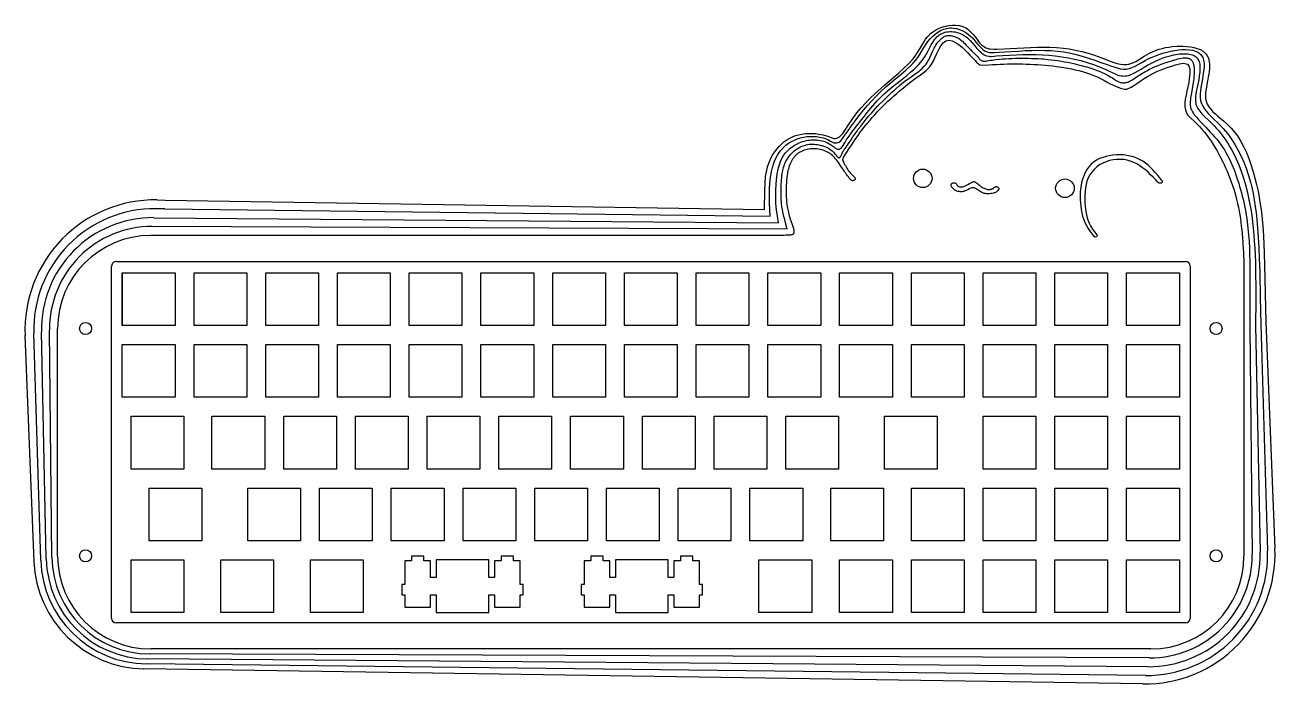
# Model space of a CAD drawing. Header units: millimetres. Extents: x -176 to 1438, y -1872 to -19.
# Drawn here: x -175.9 to 156, y -1057.8 to -882.9 of the extents above; entities that cross this region are included whole.
import ezdxf

# ---------------------------------------------------------------- set-up
doc = ezdxf.new("R2010")
doc.units = ezdxf.units.MM
doc.header["$LTSCALE"] = 50
doc.header["$MEASUREMENT"] = 0

# ---------------------------------------------------------------- blocks, each defined once
blk = doc.blocks.new('BLOCK_2')
at = {"color": 7}
blk.add_lwpolyline([(-27.9, 122.47), (-27.9, 136.47), (-13.9, 136.47), (-13.9, 122.47), (-27.9, 122.47)], dxfattribs=at)
blk = doc.blocks.new('BLOCK_3')
at = {"color": 7}
blk.add_lwpolyline([(155.45, 117.42), (169.46, 117.42), (169.46, 103.42), (155.45, 103.42), (155.45, 117.42)], dxfattribs=at)
blk = doc.blocks.new('BLOCK_4')
at = {"color": 7}
blk.add_lwpolyline([(193.56, 117.42), (207.56, 117.42), (207.56, 103.42), (193.56, 103.42), (193.56, 117.42)], dxfattribs=at)
blk = doc.blocks.new('BLOCK_5')
at = {"color": 7}
blk.add_lwpolyline([(134.02, 103.42), (134.02, 117.42), (148.03, 117.42), (148.03, 103.42), (134.02, 103.42)], dxfattribs=at)
blk = doc.blocks.new('BLOCK_6')
at = {"color": 7}
blk.add_lwpolyline([(212.6, 103.42), (212.6, 117.42), (226.61, 117.42), (226.61, 103.42), (212.6, 103.42)], dxfattribs=at)
blk = doc.blocks.new('BLOCK_7')
at = {"color": 7}
blk.add_lwpolyline([(188.51, 117.42), (188.51, 103.42), (174.51, 103.42), (174.51, 117.42), (188.51, 117.42)], dxfattribs=at)
blk = doc.blocks.new('BLOCK_8')
at = {"color": 7}
blk.add_lwpolyline([(111.45, 108.12), (111.45, 104.89), (118.2, 104.89), (118.2, 108.12), (119.02, 108.12), (119.02, 110.92), (118.2, 110.92), (118.2, 117.19), (116.47, 117.19), (116.47, 118.39), (113.17, 118.39), (113.17, 117.19), (111.45, 117.19), (111.45, 112.72), (109.93, 112.72), (109.93, 117.42), (95.92, 117.42), (95.92, 112.72), (94.4, 112.72), (94.4, 117.19), (92.68, 117.19), (92.68, 118.39), (89.37, 118.39), (89.37, 117.19), (87.65, 117.19), (87.65, 110.92), (86.82, 110.92), (86.82, 108.12), (87.65, 108.12), (87.65, 104.89), (94.4, 104.89), (94.4, 108.12), (95.92, 108.12), (95.92, 103.42), (109.93, 103.42), (109.93, 108.12), (111.45, 108.12)], dxfattribs=at)
blk = doc.blocks.new('BLOCK_9')
at = {"color": 7}
blk.add_lwpolyline([(-1.71, 136.47), (12.29, 136.47), (12.29, 122.47), (-1.71, 122.47), (-1.71, 136.47)], dxfattribs=at)
blk = doc.blocks.new('BLOCK_10')
at = {"color": 7}
blk.add_lwpolyline([(17.34, 136.47), (31.34, 136.47), (31.34, 122.47), (17.34, 122.47), (17.34, 136.47)], dxfattribs=at)
blk = doc.blocks.new('BLOCK_11')
at = {"color": 7}
blk.add_lwpolyline([(245.66, 103.42), (231.65, 103.42), (231.65, 117.42), (245.66, 117.42), (245.66, 103.42)], dxfattribs=at)
blk = doc.blocks.new('BLOCK_12')
at = {"color": 7}
blk.add_lwpolyline([(48.3, 112.72), (46.78, 112.72), (46.78, 117.19), (45.05, 117.19), (45.05, 118.39), (41.75, 118.39), (41.75, 117.19), (40.02, 117.19), (40.02, 110.92), (39.2, 110.92), (39.2, 108.12), (40.02, 108.12), (40.02, 104.89), (46.78, 104.89), (46.78, 108.12), (48.3, 108.12), (48.3, 103.42), (62.3, 103.42), (62.3, 108.12), (63.82, 108.12), (63.82, 104.89), (70.57, 104.89), (70.57, 108.12), (71.4, 108.12), (71.4, 110.92), (70.57, 110.92), (70.57, 117.19), (68.85, 117.19), (68.85, 118.39), (65.55, 118.39), (65.55, 117.19), (63.82, 117.19), (63.82, 112.72), (62.3, 112.72), (62.3, 117.42), (48.3, 117.42), (48.3, 112.72)], dxfattribs=at)
blk = doc.blocks.new('BLOCK_13')
at = {"color": 7}
blk.add_lwpolyline([(88.49, 136.47), (88.49, 122.47), (74.49, 122.47), (74.49, 136.47), (88.49, 136.47)], dxfattribs=at)
blk = doc.blocks.new('BLOCK_14')
at = {"color": 7}
blk.add_lwpolyline([(145.64, 122.47), (131.64, 122.47), (131.64, 136.47), (145.64, 136.47), (145.64, 122.47)], dxfattribs=at)
blk = doc.blocks.new('BLOCK_15')
at = {"color": 7}
blk.add_lwpolyline([(40.87, 141.52), (26.87, 141.52), (26.87, 155.52), (40.87, 155.52), (40.87, 141.52)], dxfattribs=at)
blk = doc.blocks.new('BLOCK_16')
at = {"color": 7}
blk.add_lwpolyline([(-32.66, 141.52), (-32.66, 155.52), (-18.66, 155.52), (-18.66, 141.52), (-32.66, 141.52)], dxfattribs=at)
blk = doc.blocks.new('BLOCK_17')
at = {"color": 7}
blk.add_lwpolyline([(21.82, 141.52), (7.82, 141.52), (7.82, 155.52), (21.82, 155.52), (21.82, 141.52)], dxfattribs=at)
blk = doc.blocks.new('BLOCK_18')
at = {"color": 7}
blk.add_lwpolyline([(245.66, 136.47), (245.66, 122.47), (231.65, 122.47), (231.65, 136.47), (245.66, 136.47)], dxfattribs=at)
blk = doc.blocks.new('BLOCK_19')
at = {"color": 7}
blk.add_lwpolyline([(188.51, 136.47), (188.51, 122.47), (174.51, 122.47), (174.51, 136.47), (188.51, 136.47)], dxfattribs=at)
blk = doc.blocks.new('BLOCK_20')
at = {"color": 7}
blk.add_lwpolyline([(167.07, 122.47), (153.07, 122.47), (153.07, 136.47), (167.07, 136.47), (167.07, 122.47)], dxfattribs=at)
blk = doc.blocks.new('BLOCK_21')
at = {"color": 7}
blk.add_lwpolyline([(126.59, 136.47), (126.59, 122.47), (112.59, 122.47), (112.59, 136.47), (126.59, 136.47)], dxfattribs=at)
blk = doc.blocks.new('BLOCK_22')
at = {"color": 7}
blk.add_lwpolyline([(-11.23, 141.52), (-11.23, 155.52), (2.77, 155.52), (2.77, 141.52), (-11.23, 141.52)], dxfattribs=at)
blk = doc.blocks.new('BLOCK_23')
at = {"color": 7}
blk.add_lwpolyline([(107.54, 136.47), (107.54, 122.47), (93.54, 122.47), (93.54, 136.47), (107.54, 136.47)], dxfattribs=at)
blk = doc.blocks.new('BLOCK_24')
at = {"color": 7}
blk.add_lwpolyline([(36.39, 122.47), (36.39, 136.47), (50.39, 136.47), (50.39, 122.47), (36.39, 122.47)], dxfattribs=at)
blk = doc.blocks.new('BLOCK_25')
at = {"color": 7}
blk.add_lwpolyline([(207.56, 122.47), (193.56, 122.47), (193.56, 136.47), (207.56, 136.47), (207.56, 122.47)], dxfattribs=at)
blk = doc.blocks.new('BLOCK_26')
at = {"color": 7}
blk.add_lwpolyline([(69.44, 122.47), (55.44, 122.47), (55.44, 136.47), (69.44, 136.47), (69.44, 122.47)], dxfattribs=at)
blk = doc.blocks.new('BLOCK_27')
at = {"color": 7}
blk.add_lwpolyline([(226.61, 136.47), (226.61, 122.47), (212.6, 122.47), (212.6, 136.47), (226.61, 136.47)], dxfattribs=at)
blk = doc.blocks.new('BLOCK_28')
at = {"color": 7}
blk.add_lwpolyline([(45.92, 155.52), (59.92, 155.52), (59.92, 141.52), (45.92, 141.52), (45.92, 155.52)], dxfattribs=at)
blk = doc.blocks.new('BLOCK_30')
at = {"color": 7}
blk.add_lwpolyline([(-8.85, 103.42), (-8.85, 117.42), (5.15, 117.42), (5.15, 103.42), (-8.85, 103.42)], dxfattribs=at)
blk = doc.blocks.new('BLOCK_31')
at = {"color": 7}
blk.add_lwpolyline([(-18.66, 103.42), (-32.66, 103.42), (-32.66, 117.42), (-18.66, 117.42), (-18.66, 103.42)], dxfattribs=at)
blk = doc.blocks.new('BLOCK_32')
at = {"color": 7}
blk.add_lwpolyline([(28.96, 117.42), (28.96, 103.42), (14.96, 103.42), (14.96, 117.42), (28.96, 117.42)], dxfattribs=at)
blk = doc.blocks.new('BLOCK_33')
at = {"color": 7}
blk.add_lwpolyline([(207.56, 179.62), (193.56, 179.62), (193.56, 193.62), (207.56, 193.62), (207.56, 179.62)], dxfattribs=at)
blk = doc.blocks.new('BLOCK_34')
at = {"color": 7}
blk.add_lwpolyline([(245.66, 193.62), (245.66, 179.62), (231.65, 179.62), (231.65, 193.62), (245.66, 193.62)], dxfattribs=at)
blk = doc.blocks.new('BLOCK_35')
at = {"color": 7}
blk.add_lwpolyline([(112.31, 193.62), (112.31, 179.62), (98.31, 179.62), (98.31, 193.62), (112.31, 193.62)], dxfattribs=at)
blk = doc.blocks.new('BLOCK_36')
at = {"color": 7}
blk.add_lwpolyline([(131.36, 193.62), (131.36, 179.62), (117.35, 179.62), (117.35, 193.62), (131.36, 193.62)], dxfattribs=at)
blk = doc.blocks.new('BLOCK_37')
at = {"color": 7}
blk.add_lwpolyline([(212.6, 193.62), (226.61, 193.62), (226.61, 179.62), (212.6, 179.62), (212.6, 193.62)], dxfattribs=at)
blk = doc.blocks.new('BLOCK_38')
at = {"color": 7}
blk.add_lwpolyline([(155.45, 193.62), (169.46, 193.62), (169.46, 179.62), (155.45, 179.62), (155.45, 193.62)], dxfattribs=at)
blk = doc.blocks.new('BLOCK_39')
at = {"color": 7}
blk.add_lwpolyline([(150.41, 179.62), (136.41, 179.62), (136.41, 193.62), (150.41, 193.62), (150.41, 179.62)], dxfattribs=at)
blk = doc.blocks.new('BLOCK_40')
at = {"color": 7}
blk.add_lwpolyline([(174.51, 179.62), (174.51, 193.62), (188.51, 193.62), (188.51, 179.62), (174.51, 179.62)], dxfattribs=at)
blk = doc.blocks.new('BLOCK_41')
at = {"color": 7}
blk.add_lwpolyline([(226.61, 160.57), (212.6, 160.57), (212.6, 174.57), (226.61, 174.57), (226.61, 160.57)], dxfattribs=at)
blk = doc.blocks.new('BLOCK_42')
at = {"color": 7}
blk.add_lwpolyline([(3.06, 193.62), (17.06, 193.62), (17.06, 179.62), (3.06, 179.62), (3.06, 193.62)], dxfattribs=at)
blk = doc.blocks.new('BLOCK_43')
at = {"color": 7}
blk.add_lwpolyline([(93.26, 193.62), (93.26, 179.62), (79.26, 179.62), (79.26, 193.62), (93.26, 193.62)], dxfattribs=at)
blk = doc.blocks.new('BLOCK_44')
at = {"color": 7}
blk.add_lwpolyline([(117.35, 174.57), (131.36, 174.57), (131.36, 160.57), (117.35, 160.57), (117.35, 174.57)], dxfattribs=at)
blk = doc.blocks.new('BLOCK_45')
at = {"color": 7}
blk.add_lwpolyline([(41.16, 193.62), (55.16, 193.62), (55.16, 179.62), (41.16, 179.62), (41.16, 193.62)], dxfattribs=at)
blk = doc.blocks.new('BLOCK_46')
at = {"color": 7}
blk.add_lwpolyline([(36.11, 193.62), (36.11, 179.62), (22.1, 179.62), (22.1, 193.62), (36.11, 193.62)], dxfattribs=at)
blk = doc.blocks.new('BLOCK_47')
at = {"color": 7}
blk.add_lwpolyline([(-1.99, 179.62), (-15.99, 179.62), (-15.99, 193.62), (-1.99, 193.62), (-1.99, 179.62)], dxfattribs=at)
blk = doc.blocks.new('BLOCK_48')
at = {"color": 7}
blk.add_lwpolyline([(98.31, 174.57), (112.31, 174.57), (112.31, 160.57), (98.31, 160.57), (98.31, 174.57)], dxfattribs=at)
blk = doc.blocks.new('BLOCK_49')
at = {"color": 7}
blk.add_lwpolyline([(231.65, 160.57), (231.65, 174.57), (245.66, 174.57), (245.66, 160.57), (231.65, 160.57)], dxfattribs=at)
blk = doc.blocks.new('BLOCK_50')
at = {"color": 7}
blk.add_lwpolyline([(174.51, 160.57), (174.51, 174.57), (188.51, 174.57), (188.51, 160.57), (174.51, 160.57)], dxfattribs=at)
blk = doc.blocks.new('BLOCK_51')
at = {"color": 7}
blk.add_lwpolyline([(169.46, 160.57), (155.45, 160.57), (155.45, 174.57), (169.46, 174.57), (169.46, 160.57)], dxfattribs=at)
blk = doc.blocks.new('BLOCK_52')
at = {"color": 7}
blk.add_lwpolyline([(93.26, 174.57), (93.26, 160.57), (79.26, 160.57), (79.26, 174.57), (93.26, 174.57)], dxfattribs=at)
blk = doc.blocks.new('BLOCK_53')
at = {"color": 7}
blk.add_lwpolyline([(-35.04, 179.62), (-35.04, 193.62), (-21.04, 193.62), (-21.04, 179.62), (-35.04, 179.62)], dxfattribs=at)
blk = doc.blocks.new('BLOCK_54')
at = {"color": 7}
blk.add_lwpolyline([(136.41, 174.57), (150.41, 174.57), (150.41, 160.57), (136.41, 160.57), (136.41, 174.57)], dxfattribs=at)
blk = doc.blocks.new('BLOCK_55')
at = {"color": 7}
blk.add_lwpolyline([(207.56, 160.57), (193.56, 160.57), (193.56, 174.57), (207.56, 174.57), (207.56, 160.57)], dxfattribs=at)
blk = doc.blocks.new('BLOCK_56')
at = {"color": 7}
blk.add_lwpolyline([(60.21, 193.62), (74.21, 193.62), (74.21, 179.62), (60.21, 179.62), (60.21, 193.62)], dxfattribs=at)
blk = doc.blocks.new('BLOCK_57')
at = {"color": 7}
blk.add_lwpolyline([(117.07, 141.52), (103.07, 141.52), (103.07, 155.52), (117.07, 155.52), (117.07, 141.52)], dxfattribs=at)
blk = doc.blocks.new('BLOCK_58')
at = {"color": 7}
blk.add_lwpolyline([(193.56, 155.52), (207.56, 155.52), (207.56, 141.52), (193.56, 141.52), (193.56, 155.52)], dxfattribs=at)
blk = doc.blocks.new('BLOCK_59')
at = {"color": 7}
blk.add_lwpolyline([(141.17, 141.52), (141.17, 155.52), (155.17, 155.52), (155.17, 141.52), (141.17, 141.52)], dxfattribs=at)
blk = doc.blocks.new('BLOCK_60')
at = {"color": 7}
blk.add_lwpolyline([(78.97, 141.52), (64.97, 141.52), (64.97, 155.52), (78.97, 155.52), (78.97, 141.52)], dxfattribs=at)
blk = doc.blocks.new('BLOCK_61')
at = {"color": 7}
blk.add_lwpolyline([(36.11, 174.57), (36.11, 160.57), (22.1, 160.57), (22.1, 174.57), (36.11, 174.57)], dxfattribs=at)
blk = doc.blocks.new('BLOCK_62')
at = {"color": 7}
blk.add_lwpolyline([(17.06, 174.57), (17.06, 160.57), (3.06, 160.57), (3.06, 174.57), (17.06, 174.57)], dxfattribs=at)
blk = doc.blocks.new('BLOCK_63')
at = {"color": 7}
blk.add_lwpolyline([(136.12, 155.52), (136.12, 141.52), (122.12, 141.52), (122.12, 155.52), (136.12, 155.52)], dxfattribs=at)
blk = doc.blocks.new('BLOCK_64')
at = {"color": 7}
blk.add_lwpolyline([(84.02, 155.52), (98.02, 155.52), (98.02, 141.52), (84.02, 141.52), (84.02, 155.52)], dxfattribs=at)
blk = doc.blocks.new('BLOCK_65')
at = {"color": 7}
blk.add_lwpolyline([(-1.99, 174.57), (-1.99, 160.57), (-15.99, 160.57), (-15.99, 174.57), (-1.99, 174.57)], dxfattribs=at)
blk = doc.blocks.new('BLOCK_66')
at = {"color": 7}
blk.add_lwpolyline([(-21.04, 160.57), (-35.04, 160.57), (-35.04, 174.57), (-21.04, 174.57), (-21.04, 160.57)], dxfattribs=at)
blk = doc.blocks.new('BLOCK_67')
at = {"color": 7}
blk.add_lwpolyline([(245.66, 141.52), (231.65, 141.52), (231.65, 155.52), (245.66, 155.52), (245.66, 141.52)], dxfattribs=at)
blk = doc.blocks.new('BLOCK_68')
at = {"color": 7}
blk.add_lwpolyline([(181.36, 141.52), (167.36, 141.52), (167.36, 155.52), (181.36, 155.52), (181.36, 141.52)], dxfattribs=at)
blk = doc.blocks.new('BLOCK_69')
at = {"color": 7}
blk.add_lwpolyline([(226.61, 155.52), (226.61, 141.52), (212.6, 141.52), (212.6, 155.52), (226.61, 155.52)], dxfattribs=at)
blk = doc.blocks.new('BLOCK_70')
at = {"color": 7}
blk.add_lwpolyline([(74.21, 174.57), (74.21, 160.57), (60.21, 160.57), (60.21, 174.57), (74.21, 174.57)], dxfattribs=at)
blk = doc.blocks.new('BLOCK_71')
at = {"color": 7}
blk.add_lwpolyline([(55.16, 160.57), (41.16, 160.57), (41.16, 174.57), (55.16, 174.57), (55.16, 160.57)], dxfattribs=at)

msp = doc.modelspace()

# ---------------------------------------------------------------- linework, layer by layer
for p, q in [((-140.85, -929.28), (-138.74, -929.31)), ((-138.74, -929.31), (20.42, -931.84)), ((-138.75, -931.67), (-141.15, -931.64)), ((-138.75, -931.67), (21.97, -933.62)), ((-141.69, -934), (24.12, -935.35)), ((25.22, -938.72), (-142.55, -938.72)), ((26.5, -937.03), (-142.15, -936.35)), ((-150.09, -948.62), (-150.09, -954.16)), ((147.77, -946.21), (147.77, -1023.76)), ((-150.09, -954.16), (-150.09, -956.93)), ((-150.09, -956.93), (-150.09, -962.47)), ((152.2, -962.23), (154.03, -1022.39)), ((153.61, -961.77), (155.97, -1021.8)), ((-173.53, -1025.27), (-175.9, -965.24)), ((-171.76, -1024.91), (-173.59, -964.75)), ((-170.28, -1024.53), (-171.54, -964.27)), ((-168.77, -1024.14), (-169.42, -963.82)), ((-167.25, -1023.76), (-167.25, -963.42)), ((149.29, -963.04), (149.94, -1023.36)), ((150.8, -962.65), (152.06, -1022.91)), ((123.07, -1048.47), (-142.55, -1048.47)), ((122.21, -1053.19), (-143.31, -1051.13)), ((122.67, -1050.84), (-142.92, -1049.8)), ((120.93, -1057.76), (-144.33, -1053.73)), ((121.74, -1055.5), (-143.67, -1052.44))]:
    msp.add_line(p, q)
at = {"color": 7}
for p, q in [((-151.69, -945.63), (132.21, -945.63)), ((-152.93, -1040.32), (-152.93, -946.86)), ((133.45, -946.86), (133.45, -1040.32)), ((132.21, -1041.55), (-151.69, -1041.56))]:
    msp.add_line(p, q, dxfattribs=at)
for points in [[(20.42, -931.84), (20.49, -926.68), (20.58, -924.85), (20.74, -923.1), (21.04, -921.38), (21.26, -920.53), (21.6, -919.5), (21.86, -918.87), (22.24, -918.06), (22.68, -917.27), (23.18, -916.52), (23.72, -915.8), (24.31, -915.12), (24.94, -914.48), (25.62, -913.9), (26.33, -913.38), (27.33, -912.79), (27.85, -912.54), (28.65, -912.23), (29.48, -911.98), (30.33, -911.81), (31.2, -911.7), (32.08, -911.66), (32.98, -911.69), (33.97, -911.7), (34.81, -911.8), (36.05, -912), (37.53, -912.46), (38.35, -912.81), (38.85, -912.94), (39.25, -912.94), (39.66, -912.87), (39.98, -912.75), (40.32, -912.55), (40.64, -912.3), (41.22, -911.67), (41.77, -910.9), (42.57, -909.62), (43.89, -907.66), (45, -906.19), (46.14, -904.81), (47.32, -903.51), (48.52, -902.28), (49.76, -901.1), (52.28, -898.84), (56.1, -895.56), (57.48, -894.33), (58.74, -893.11), (59.91, -891.8), (60.63, -890.84), (60.93, -890.38), (61.83, -888.88), (62.72, -887.37), (63.21, -886.65), (63.75, -885.96), (64.64, -885.06), (65.04, -884.74), (65.81, -884.22), (66.65, -883.78), (67.54, -883.41), (68.47, -883.13), (69.41, -882.95), (70.36, -882.86), (71.29, -882.88), (72.2, -883), (73.07, -883.25), (73.87, -883.61), (74.32, -883.89), (75.26, -884.72), (75.87, -885.4), (76.44, -886.13), (77.57, -887.56), (78.17, -888.18), (78.82, -888.69), (79.18, -888.88), (79.58, -889.05), (79.95, -889.15), (80.37, -889.22), (81.25, -889.27), (82.16, -889.25), (85.78, -889.08), (89.32, -888.89), (92.81, -888.74), (94.53, -888.72), (96.24, -888.74), (97.94, -888.82), (99.83, -888.99), (101.32, -889.2), (103, -889.5), (104.68, -889.88), (106.37, -890.34), (108.07, -890.88), (110.05, -891.6), (111.51, -892.17), (113.24, -892.8), (114.1, -893.05), (114.96, -893.23), (115.8, -893.31), (116.62, -893.3), (117.18, -893.21), (118.23, -892.88), (119.01, -892.51), (119.78, -892.07), (121.3, -891.11), (121.87, -890.77), (122.84, -890.24), (123.62, -889.88), (124.42, -889.56), (125.23, -889.29), (126.06, -889.06), (126.91, -888.87), (127.78, -888.71), (128.69, -888.6), (129.94, -888.51), (130.59, -888.49), (131.57, -888.49), (132.57, -888.54), (133.54, -888.65), (134.48, -888.82), (135.36, -889.07), (136.17, -889.4), (136.89, -889.82), (137.49, -890.34), (137.75, -890.64), (137.9, -890.85), (138.3, -891.69), (138.5, -892.51), (138.59, -893.4), (138.59, -894.33), (138.51, -895.28), (138.45, -895.81), (138.02, -898.12), (137.68, -899.93), (137.56, -900.79), (137.52, -901.62), (137.57, -902.42), (137.77, -903.32), (138.01, -903.9), (138.42, -904.59), (138.93, -905.24), (139.52, -905.87), (140.17, -906.48), (140.86, -907.08), (142.31, -908.29), (143.39, -909.25), (144.33, -910.2), (144.93, -910.88), (146.01, -912.29), (146.95, -913.77), (147.77, -915.31), (148.49, -916.9), (149.13, -918.52), (149.53, -919.64), (150.22, -921.84), (150.69, -923.52), (151.11, -925.22), (151.49, -926.93), (151.81, -928.65), (152.1, -930.38), (152.38, -932.47), (152.84, -937.33), (153.04, -940.82), (153.23, -946.46), (153.61, -961.77)], [(21.97, -933.62), (21.77, -930.14), (21.73, -928.41), (21.76, -926.29), (21.85, -924.95), (22.06, -923.23), (22.2, -922.37), (22.32, -921.77), (22.59, -920.65), (22.84, -919.8), (23.13, -918.97), (23.48, -918.17), (23.88, -917.4), (24.35, -916.67), (24.67, -916.23), (25.48, -915.35), (26.15, -914.78), (26.86, -914.26), (27.61, -913.8), (28.39, -913.41), (28.91, -913.18), (30.02, -912.79), (30.85, -912.59), (31.7, -912.46), (32.57, -912.41), (33.45, -912.44), (34.23, -912.45), (35.08, -912.61), (36.05, -912.81), (37.3, -913.29), (38.01, -913.71), (38.46, -913.94), (38.88, -914.12), (39.29, -914.17), (39.67, -914.15), (40.03, -914.04), (40.24, -913.93), (40.67, -913.56), (41.2, -912.87), (41.5, -912.47), (42.55, -911), (43.57, -909.58), (44.59, -908.2), (45.61, -906.85), (46.75, -905.44), (47.78, -904.23), (48.93, -902.96), (50.13, -901.71), (51.37, -900.49), (52.66, -899.3), (54.76, -897.48), (56.72, -895.89), (58.06, -894.76), (59.34, -893.58), (59.94, -892.96), (60.5, -892.32), (61.13, -891.5), (61.51, -890.95), (62.39, -889.48), (63.31, -887.99), (63.83, -887.26), (64.4, -886.57), (65.03, -885.91), (65.72, -885.31), (66.44, -884.78), (67.21, -884.33), (68.01, -883.99), (68.42, -883.85), (68.83, -883.75), (69.2, -883.69), (69.68, -883.65), (70.11, -883.64), (70.54, -883.67), (71.39, -883.81), (72.24, -884.07), (73.07, -884.42), (73.87, -884.87), (74.63, -885.4), (75.64, -886.3), (76, -886.68), (76.6, -887.39), (77.18, -888.1), (77.76, -888.76), (78.38, -889.33), (78.71, -889.57), (79.05, -889.77), (79.32, -889.9), (79.81, -890.05), (80.22, -890.12), (80.65, -890.17), (81.54, -890.18), (82.65, -890.11), (84.29, -890), (87.89, -889.76), (89.66, -889.67), (91.42, -889.6), (93.15, -889.58), (94.87, -889.6), (96.57, -889.67), (98.25, -889.81), (99.92, -890.02), (101.79, -890.35), (103.21, -890.67), (104.84, -891.12), (106.48, -891.63), (108.12, -892.19), (109.78, -892.78), (111.47, -893.38), (112.36, -893.7), (114.06, -894.26), (114.91, -894.47), (115.75, -894.59), (116.16, -894.61), (116.52, -894.59), (116.96, -894.53), (117.35, -894.44), (118.11, -894.18), (118.87, -893.81), (119.63, -893.38), (120.43, -892.91), (121.54, -892.28), (122.16, -891.95), (123.11, -891.5), (124.11, -891.09), (125.13, -890.7), (126.18, -890.36), (127.25, -890.06), (128.31, -889.8), (129.36, -889.61), (130.39, -889.46), (131.38, -889.38), (132.33, -889.37), (133.23, -889.43), (134.06, -889.56), (134.82, -889.78), (135.16, -889.92), (135.48, -890.08), (135.78, -890.26), (136.05, -890.47), (136.3, -890.7), (136.51, -890.95), (136.69, -891.23), (136.83, -891.5), (136.97, -891.86), (137.06, -892.21), (137.12, -892.59), (137.16, -892.98), (137.16, -893.82), (137.09, -894.71), (136.97, -895.64), (136.81, -896.6), (136.53, -898.15), (136.31, -899.44), (136.19, -900.35), (136.14, -901.23), (136.15, -902.07), (136.26, -902.88), (136.41, -903.46), (136.47, -903.66), (136.81, -904.39), (137.24, -905.1), (137.76, -905.77), (138.34, -906.43), (139.62, -907.71), (141.07, -909.1), (142.21, -910.32), (143.36, -911.7), (144.41, -913.13), (145.37, -914.61), (146.24, -916.13), (147.02, -917.68), (147.72, -919.27), (148.34, -920.89), (148.89, -922.53), (149.55, -924.85), (149.81, -925.88), (150.17, -927.57), (150.49, -929.27), (150.76, -930.99), (150.99, -932.71), (151.18, -934.44), (151.47, -937.91), (151.7, -941.9), (151.82, -944.88), (151.94, -948.35), (152.1, -955.29), (152.2, -962.23)], [(24.12, -935.35), (23.87, -933.64), (23.65, -931.93), (23.49, -930.21), (23.46, -929.76), (23.41, -928.5), (23.41, -927.65), (23.43, -926.79), (23.53, -925.06), (23.64, -923.96), (23.83, -922.44), (23.99, -921.57), (24.18, -920.71), (24.43, -919.87), (24.72, -919.06), (25.08, -918.27), (25.51, -917.52), (25.76, -917.17), (26.05, -916.79), (26.31, -916.48), (26.62, -916.16), (26.95, -915.85), (27.29, -915.56), (27.66, -915.28), (28.04, -915.01), (28.43, -914.77), (28.83, -914.54), (29.68, -914.13), (30.12, -913.96), (30.57, -913.8), (31.03, -913.66), (31.49, -913.55), (31.96, -913.46), (32.43, -913.39), (32.9, -913.34), (33.37, -913.32), (33.85, -913.32), (34.32, -913.35), (34.79, -913.4), (35.26, -913.48), (35.72, -913.59), (36.18, -913.72), (36.63, -913.89), (37.07, -914.08), (37.5, -914.3), (37.92, -914.56), (38.21, -914.75), (38.73, -915.14), (39.11, -915.43), (39.48, -915.67), (39.66, -915.76), (39.83, -915.82), (40.07, -915.86), (40.16, -915.85), (40.32, -915.81), (40.48, -915.74), (40.63, -915.64), (40.78, -915.52), (41.07, -915.2), (41.34, -914.81), (41.88, -913.94), (42.16, -913.46), (42.39, -913.08), (42.64, -912.7), (42.89, -912.34), (43.39, -911.66), (44.03, -910.85), (44.9, -909.72), (45.92, -908.38), (46.98, -907.02), (48.06, -905.66), (49.19, -904.31), (50.36, -903), (50.97, -902.36), (51.83, -901.52), (52.22, -901.15), (52.87, -900.57), (54.19, -899.46), (56.9, -897.33), (58.24, -896.26), (59.24, -895.42), (60.18, -894.57), (60.79, -893.97), (61.39, -893.35), (61.95, -892.7), (62.48, -892.01), (63.07, -891.14), (63.45, -890.51), (63.88, -889.71), (64.74, -888.11), (65.2, -887.35), (65.69, -886.64), (65.96, -886.32), (66.24, -886.01), (66.54, -885.74), (66.86, -885.49), (67.29, -885.21), (67.57, -885.07), (67.95, -884.92), (68.36, -884.79), (68.78, -884.7), (69.22, -884.64), (69.66, -884.61), (70.11, -884.62), (70.57, -884.65), (71.03, -884.71), (71.48, -884.81), (71.94, -884.93), (72.38, -885.09), (72.81, -885.27), (73.23, -885.48), (73.75, -885.81), (74.02, -885.99), (74.38, -886.29), (74.73, -886.6), (75.06, -886.94), (75.69, -887.64), (76.29, -888.35), (76.87, -889.06), (77.47, -889.71), (77.77, -890.01), (78.08, -890.29), (78.4, -890.53), (78.74, -890.75), (79.09, -890.92), (79.45, -891.06), (80.02, -891.17), (80.24, -891.19), (80.67, -891.19), (81.42, -891.13), (81.99, -891.08), (83.76, -890.94), (85.52, -890.83), (87.28, -890.75), (89.02, -890.7), (90.77, -890.68), (92.5, -890.71), (94.23, -890.78), (95.95, -890.9), (97.67, -891.06), (99.38, -891.29), (101.07, -891.57), (102.76, -891.91), (104.44, -892.31), (106.12, -892.79), (107.78, -893.34), (109.43, -893.96), (111.08, -894.66), (111.98, -895.09), (113.52, -895.82), (113.92, -895.99), (114.31, -896.14), (114.71, -896.26), (115.15, -896.35), (115.48, -896.39), (115.87, -896.41), (116.24, -896.38), (116.62, -896.33), (117, -896.25), (117.37, -896.14), (117.75, -896), (118.12, -895.84), (118.88, -895.46), (119.66, -895.02), (120.47, -894.54), (121.3, -894.03), (122.17, -893.51), (122.82, -893.16), (124.06, -892.54), (125.06, -892.1), (126.08, -891.69), (127.11, -891.34), (128.15, -891.04), (129.17, -890.79), (130.16, -890.61), (130.64, -890.55), (131.11, -890.5), (131.57, -890.48), (132.02, -890.47), (132.45, -890.49), (132.86, -890.52), (133.25, -890.58), (133.62, -890.66), (133.98, -890.77), (134.3, -890.9), (134.61, -891.06), (134.89, -891.24), (135.13, -891.45), (135.35, -891.68), (135.56, -891.98), (135.7, -892.24), (135.83, -892.56), (135.93, -892.91), (136, -893.28), (136.04, -893.67), (136.06, -894.08), (136.07, -894.51), (136.01, -895.4), (135.9, -896.34), (135.75, -897.3), (135.33, -899.41), (135.17, -900.18), (135, -901.08), (134.89, -901.96), (134.87, -902.38), (134.86, -902.79), (134.89, -903.2), (134.95, -903.59), (135.02, -903.88), (135.18, -904.34), (135.34, -904.71), (135.54, -905.06), (135.76, -905.4), (136.01, -905.74), (136.57, -906.4), (137.19, -907.05), (138.53, -908.33), (138.98, -908.76), (139.84, -909.63), (140.46, -910.3), (141.05, -910.99), (141.62, -911.68), (142.16, -912.39), (142.68, -913.11), (143.18, -913.84), (143.65, -914.58), (144.1, -915.33), (144.54, -916.08), (144.95, -916.85), (145.72, -918.41), (146.41, -920), (147.03, -921.62), (147.58, -923.26), (148.08, -924.91), (148.52, -926.59), (148.91, -928.28), (149.35, -930.5), (149.55, -931.68), (149.81, -933.39), (150.03, -935.1), (150.22, -936.81), (150.38, -938.53), (150.51, -940.25), (150.62, -941.97), (150.78, -945.85), (150.85, -948.86), (150.88, -952.31), (150.88, -955.76), (150.8, -962.65)], [(26.5, -937.03), (26.03, -935.35), (25.8, -934.51), (25.59, -933.66), (25.43, -932.93), (25.23, -931.95), (25.08, -931.08), (24.97, -930.22), (24.93, -929.78), (24.91, -929.52), (24.86, -928.48), (24.85, -927.6), (24.86, -926.73), (24.91, -925.34), (24.96, -924.1), (25.02, -923.23), (25.06, -922.8), (25.12, -922.36), (25.2, -921.85), (25.27, -921.5), (25.38, -921.07), (25.5, -920.65), (25.63, -920.23), (25.79, -919.82), (25.96, -919.42), (26.15, -919.02), (26.42, -918.53), (26.58, -918.26), (26.83, -917.9), (27.09, -917.55), (27.38, -917.21), (27.68, -916.88), (27.99, -916.58), (28.32, -916.29), (28.67, -916.02), (29, -915.79), (29.42, -915.53), (29.81, -915.32), (30.21, -915.12), (30.62, -914.96), (31.04, -914.81), (31.47, -914.69), (31.9, -914.6), (32.34, -914.53), (32.77, -914.49), (33.07, -914.48), (33.64, -914.5), (34.08, -914.54), (34.51, -914.61), (34.94, -914.7), (35.37, -914.8), (35.63, -914.88), (36.22, -915.06), (36.64, -915.22), (37.04, -915.39), (37.43, -915.58), (37.68, -915.73), (37.79, -915.8), (38.12, -916.04), (38.44, -916.3), (38.75, -916.6), (39.05, -916.92), (39.35, -917.27), (39.57, -917.54), (39.83, -917.85), (39.92, -917.93), (40, -918.01), (40.07, -918.06), (40.18, -918.1), (40.23, -918.11), (40.3, -918.1), (40.37, -918.07), (40.44, -918.03), (40.5, -917.96), (40.57, -917.88), (40.63, -917.79), (40.69, -917.69), (40.81, -917.46), (41.05, -916.95), (41.15, -916.72), (41.28, -916.47), (41.4, -916.26), (41.51, -916.07), (41.63, -915.89), (41.75, -915.72), (42.09, -915.26), (42.23, -915.07), (42.46, -914.74), (42.95, -914.04), (43.44, -913.32), (43.93, -912.58), (44.43, -911.84), (44.94, -911.1), (45.35, -910.52), (45.99, -909.68), (46.52, -908.99), (46.83, -908.61), (48.19, -906.97), (48.92, -906.13), (49.92, -905), (50.51, -904.35), (50.92, -903.92), (51.74, -903.12), (53.21, -901.74), (54.28, -900.71), (54.92, -900.12), (55.32, -899.76), (56.24, -898.97), (56.92, -898.42), (57.72, -897.8), (58.31, -897.36), (59.02, -896.85), (59.72, -896.36), (60.46, -895.85), (61.17, -895.34), (61.52, -895.08), (61.86, -894.8), (62.19, -894.52), (62.37, -894.34), (62.79, -893.89), (63.08, -893.56), (63.34, -893.21), (63.6, -892.85), (63.83, -892.48), (64.06, -892.1), (64.27, -891.71), (64.46, -891.32), (64.83, -890.52), (65.18, -889.72), (65.53, -888.98), (65.74, -888.55), (65.95, -888.17), (66.19, -887.8), (66.45, -887.45), (66.64, -887.21), (66.89, -886.93), (67.06, -886.76), (67.23, -886.6), (67.41, -886.45), (67.59, -886.31), (67.78, -886.18), (67.98, -886.05), (68.17, -885.94), (68.38, -885.85), (68.58, -885.77), (68.79, -885.7), (69, -885.65), (69.21, -885.62), (69.47, -885.61), (69.63, -885.62), (69.84, -885.65), (70.06, -885.7), (70.27, -885.76), (70.8, -885.91), (71.3, -886.09), (71.66, -886.22), (71.97, -886.38), (72.2, -886.56), (72.47, -886.76), (72.61, -886.85), (72.82, -887.02), (72.98, -887.16), (73.3, -887.46), (73.6, -887.78), (73.89, -888.11), (74.16, -888.4), (74.49, -888.76), (75.11, -889.38), (75.53, -889.77), (76.37, -890.57), (76.67, -890.88), (76.99, -891.23), (77.26, -891.57), (77.41, -891.75), (77.56, -891.91), (77.71, -892.07), (77.88, -892.2), (78.06, -892.31), (78.24, -892.38), (78.44, -892.43), (78.65, -892.45), (78.86, -892.46), (79.09, -892.45), (79.32, -892.42), (79.55, -892.39), (79.98, -892.31), (80.48, -892.23), (80.94, -892.16), (81.84, -892.03), (82.72, -891.94), (83.59, -891.86), (84.44, -891.8), (85.3, -891.75), (86.14, -891.72), (86.99, -891.7), (87.65, -891.69), (88.71, -891.68), (89.58, -891.69), (90.45, -891.69), (91.33, -891.71), (92.21, -891.74), (93.09, -891.78), (93.97, -891.84), (94.56, -891.88), (95.72, -891.98), (96.59, -892.07), (97.46, -892.18), (98.33, -892.3), (99.19, -892.44), (100.06, -892.59), (100.92, -892.75), (101.77, -892.92), (102.62, -893.11), (103.47, -893.31), (104.5, -893.57), (105.16, -893.75), (106, -893.99), (106.83, -894.24), (107.66, -894.52), (108.48, -894.82), (109.29, -895.14), (110.09, -895.48), (110.89, -895.85), (111.67, -896.26), (112.44, -896.69), (112.83, -896.92), (113.2, -897.16), (113.69, -897.48), (114.34, -897.87), (114.56, -897.97), (114.76, -898.04), (114.89, -898.08), (115.13, -898.13), (115.31, -898.15), (115.5, -898.17), (115.69, -898.18), (115.88, -898.18), (116.09, -898.17), (116.39, -898.12), (116.53, -898.09), (116.71, -898.05), (116.92, -898), (117.12, -897.92), (117.54, -897.71), (117.96, -897.48), (118.38, -897.22), (118.79, -896.95), (119.67, -896.37), (120.01, -896.15), (120.4, -895.9), (120.79, -895.66), (121.18, -895.43), (121.56, -895.21), (121.94, -895), (122.69, -894.61), (123.45, -894.25), (124.21, -893.91), (124.98, -893.59), (125.77, -893.29), (126.59, -892.99), (127.02, -892.85), (127.45, -892.7), (127.89, -892.56), (128.5, -892.36), (128.81, -892.27), (129.28, -892.12), (129.76, -891.99), (130.24, -891.86), (130.71, -891.75), (131.17, -891.67), (131.61, -891.61), (131.83, -891.59), (132.04, -891.58), (132.24, -891.58), (132.44, -891.58), (132.63, -891.6), (132.81, -891.63), (132.98, -891.67), (133.19, -891.75), (133.29, -891.79), (133.43, -891.87), (133.56, -891.96), (133.69, -892.07), (133.8, -892.18), (133.9, -892.31), (134, -892.45), (134.09, -892.59), (134.16, -892.75), (134.23, -892.92), (134.3, -893.09), (134.35, -893.27), (134.4, -893.47), (134.44, -893.67), (134.48, -893.87), (134.5, -894.09), (134.54, -894.54), (134.56, -895.01), (134.55, -895.5), (134.53, -896.01), (134.49, -896.53), (134.43, -897.07), (134.37, -897.61), (134.21, -898.69), (134.03, -899.77), (133.93, -900.3), (133.81, -900.97), (133.74, -901.31), (133.66, -901.79), (133.58, -902.26), (133.52, -902.71), (133.48, -903.15), (133.47, -903.58), (133.48, -904), (133.5, -904.2), (133.52, -904.4), (133.56, -904.6), (133.6, -904.8), (133.66, -904.99), (133.69, -905.09), (133.8, -905.38), (133.89, -905.57), (134.09, -905.94), (134.32, -906.31), (134.58, -906.66), (134.86, -907.02), (135.16, -907.36), (135.61, -907.88), (136.39, -908.71), (137, -909.36), (137.62, -910), (138.82, -911.27), (139.41, -911.91), (139.98, -912.55), (140.54, -913.2), (141.08, -913.87), (141.72, -914.73), (142.08, -915.26), (142.55, -915.99), (142.99, -916.73), (143.41, -917.49), (143.81, -918.27), (144.18, -919.07), (144.54, -919.87), (144.88, -920.69), (145.21, -921.51), (145.51, -922.34), (145.81, -923.18), (146.15, -924.21), (146.36, -924.86), (146.61, -925.71), (146.86, -926.55), (147.09, -927.4), (147.31, -928.25), (147.52, -929.1), (147.71, -929.95), (147.9, -930.8), (148.07, -931.66), (148.23, -932.51), (148.37, -933.37), (148.51, -934.23), (148.62, -935.01), (148.74, -935.96), (148.83, -936.82), (148.92, -937.69), (148.99, -938.56), (149.06, -939.43), (149.11, -940.3), (149.2, -942.05), (149.26, -943.8), (149.29, -945.55), (149.31, -947.3), (149.31, -951.3), (149.3, -956.06), (149.29, -963.04)], [(41.42, -918.01), (41.97, -917.16), (42.51, -916.32), (43.05, -915.48), (43.61, -914.64), (44.16, -913.81), (44.73, -912.98), (45.31, -912.16), (45.89, -911.34), (46.63, -910.36), (47.11, -909.75), (47.74, -908.96), (48.38, -908.19), (49.04, -907.43), (49.71, -906.68), (50.39, -905.94), (51.09, -905.21), (51.79, -904.5), (52.51, -903.79), (53.23, -903.1), (53.97, -902.42), (54.74, -901.72), (55.46, -901.09), (56.22, -900.44), (56.98, -899.81), (57.76, -899.18), (58.54, -898.56), (59.34, -897.95), (60.14, -897.34), (60.95, -896.74), (61.85, -896.09), (62.61, -895.54), (63.41, -894.92), (64.26, -894.08), (64.71, -893.46), (65.24, -892.52), (65.7, -891.54), (66.19, -890.45), (66.7, -889.37), (67.26, -888.39), (67.88, -887.59), (68.58, -887.04), (69.47, -886.85), (70.28, -887.04), (71.62, -887.78), (72.1, -888.13), (72.9, -888.76), (73.64, -889.43), (74.34, -890.13), (75.01, -890.84), (75.68, -891.58), (76.36, -892.32), (76.74, -892.73), (77.63, -893.45), (79.01, -893.53), (79.99, -893.45), (81.01, -893.38), (82.02, -893.32), (83.02, -893.27), (84.01, -893.23), (85, -893.2), (85.99, -893.19), (86.97, -893.18), (87.53, -893.18), (88.96, -893.2), (89.96, -893.23), (90.96, -893.27), (91.97, -893.32), (92.97, -893.38), (93.98, -893.45), (95.06, -893.53), (95.98, -893.62), (96.97, -893.72), (97.97, -893.84), (99.39, -894.04), (99.96, -894.13), (100.95, -894.31), (101.94, -894.5), (102.93, -894.72), (103.9, -894.97), (104.86, -895.23), (105.64, -895.46), (106.74, -895.82), (107.66, -896.15), (108.57, -896.52), (109.48, -896.94), (110.4, -897.41), (111.29, -897.91), (112.26, -898.43), (113.27, -898.94), (114.26, -899.39), (115.25, -899.74), (116.02, -899.9), (116.64, -899.85), (117.82, -899.36), (118.56, -898.88), (119.56, -898.2), (120.42, -897.62), (121.26, -897.07), (122.11, -896.55), (122.96, -896.07), (123.71, -895.67), (124.66, -895.23), (125.53, -894.86), (126.44, -894.52), (127.41, -894.18), (128.89, -893.69), (129.54, -893.47), (130.67, -893.16), (131.7, -893), (132.73, -893.24), (133.09, -893.67), (133.35, -894.55), (133.39, -895.67), (133.25, -897.18), (133.09, -898.11), (132.85, -899.29), (132.61, -900.42), (132.37, -901.5), (132.19, -902.54), (132.08, -903.52), (132.08, -904.45), (132.21, -905.33), (132.51, -906.15), (132.89, -906.76), (133.69, -907.63), (134.45, -908.32), (135.2, -909.04), (135.92, -909.77), (136.6, -910.53), (137.25, -911.3), (137.88, -912.1), (138.47, -912.9), (139.05, -913.73), (139.59, -914.57), (140.12, -915.42), (140.62, -916.28), (141.11, -917.16), (141.57, -918.05), (142.16, -919.22), (142.46, -919.85), (142.88, -920.76), (143.28, -921.68), (143.67, -922.61), (144.04, -923.55), (144.39, -924.49), (144.72, -925.44), (145.04, -926.39), (145.33, -927.35), (145.6, -928.32), (145.82, -929.16), (146.08, -930.26), (146.29, -931.25), (146.47, -932.23), (146.64, -933.22), (146.8, -934.21), (146.93, -935.21), (147.05, -936.21), (147.16, -937.2), (147.26, -938.2), (147.37, -939.51), (147.42, -940.21), (147.49, -941.21), (147.56, -942.21), (147.62, -943.21), (147.67, -944.21), (147.72, -945.21), (147.77, -946.21)], [(41.42, -918.01), (41.31, -918.18), (41.26, -918.27), (41.23, -918.36), (41.2, -918.47), (41.19, -918.54), (41.19, -918.64), (41.21, -918.73), (41.24, -918.83), (41.27, -918.92), (41.41, -919.21), (41.55, -919.49), (41.73, -919.84), (41.91, -920.18), (42.09, -920.51), (42.28, -920.83), (42.48, -921.14), (42.7, -921.45), (42.93, -921.75), (43.19, -922.06), (43.32, -922.22), (43.47, -922.37), (43.62, -922.53), (43.78, -922.69), (44, -922.9), (44.12, -923.02), (44.29, -923.19), (44.37, -923.27), (44.44, -923.36), (44.5, -923.44), (44.54, -923.52), (44.56, -923.61), (44.57, -923.69), (44.55, -923.77), (44.51, -923.85), (44.45, -923.93), (44.38, -924), (44.29, -924.06), (44.19, -924.11), (44.09, -924.15), (43.97, -924.18), (43.89, -924.18), (43.79, -924.18), (43.7, -924.15), (43.61, -924.12), (43.53, -924.07), (43.44, -924.02), (43.36, -923.95), (43.28, -923.88), (43.13, -923.72), (42.97, -923.52), (42.72, -923.2), (42.46, -922.87), (42.23, -922.54), (42, -922.22), (41.78, -921.9), (41.57, -921.58), (40.99, -920.68), (40.74, -920.3), (40.3, -919.64), (40.07, -919.32), (39.83, -918.99), (39.58, -918.68), (39.32, -918.37), (39.05, -918.07), (38.77, -917.78), (38.48, -917.51), (38.17, -917.25), (37.85, -917), (37.52, -916.78), (37.34, -916.68), (37.16, -916.58), (36.8, -916.39), (36.41, -916.23), (36.02, -916.09), (35.61, -915.97), (35.2, -915.88), (34.78, -915.8), (34.35, -915.75), (33.92, -915.72), (33.49, -915.71), (33.07, -915.72), (32.64, -915.75), (32.22, -915.8), (31.8, -915.88), (31.39, -915.98), (30.99, -916.1), (30.6, -916.24), (30.23, -916.41), (30.05, -916.5), (29.87, -916.59), (29.69, -916.69), (29.53, -916.8), (29.36, -916.91), (29.2, -917.03), (29.06, -917.14), (28.9, -917.28), (28.75, -917.42), (28.62, -917.55), (28.48, -917.7), (28.35, -917.85), (28.11, -918.16), (27.89, -918.48), (27.68, -918.83), (27.49, -919.18), (27.32, -919.55), (27.17, -919.92), (27.02, -920.31), (26.9, -920.7), (26.78, -921.1), (26.68, -921.5), (26.59, -921.95), (26.52, -922.31), (26.45, -922.71), (26.4, -923.11), (26.35, -923.52), (26.31, -923.92), (26.28, -924.32), (26.25, -924.71), (26.22, -925.5), (26.2, -926.27), (26.2, -926.72), (26.2, -927.75), (26.22, -928.47), (26.25, -929.19), (26.28, -929.55), (26.31, -929.92), (26.35, -930.29), (26.4, -930.66), (26.46, -931.04), (26.53, -931.43), (26.6, -931.82), (26.69, -932.22), (26.79, -932.63), (26.9, -933.05), (27.02, -933.49), (27.15, -933.93), (27.3, -934.39), (27.44, -934.8), (27.81, -935.85), (27.97, -936.33), (28.05, -936.57), (28.11, -936.79), (28.16, -937.02), (28.21, -937.23), (28.24, -937.43), (28.25, -937.62), (28.25, -937.8), (28.23, -937.97), (28.19, -938.12), (28.17, -938.19), (28.13, -938.25), (28.09, -938.31), (28.05, -938.37), (28, -938.42), (27.94, -938.46), (27.87, -938.5), (27.81, -938.53), (27.74, -938.56), (27.65, -938.59), (27.48, -938.63), (27.28, -938.65), (27.07, -938.66), (26.86, -938.67), (26.42, -938.67), (26.24, -938.67), (26, -938.67), (25.61, -938.69), (25.22, -938.72)], [(125.96, -924.1), (125.38, -923.38), (124.79, -922.67), (124.2, -921.97), (123.58, -921.29), (122.95, -920.65), (122.29, -920.04), (121.6, -919.49), (120.87, -918.99), (120.4, -918.71), (119.29, -918.18), (118.45, -917.88), (117.57, -917.64), (116.67, -917.47), (115.76, -917.36), (114.83, -917.31), (113.9, -917.33), (112.97, -917.4), (111.93, -917.56), (111.14, -917.73), (110.26, -917.99), (109.41, -918.32), (108.61, -918.73), (107.72, -919.34), (107.2, -919.81), (106.59, -920.48), (106.06, -921.22), (105.6, -922.02), (105.21, -922.86), (104.9, -923.74), (104.65, -924.64), (104.49, -925.43), (104.36, -926.44), (104.31, -927.34), (104.31, -928.23), (104.31, -929.13), (104.36, -930.14), (104.41, -930.88), (104.57, -931.84), (104.71, -932.73), (104.92, -933.59), (105.12, -934.28), (105.5, -935.28), (105.92, -936.06), (106.39, -936.88), (106.91, -937.7), (107.43, -938.34), (108.01, -939.05)], [(124.99, -924.66), (124.33, -923.96), (123.66, -923.26), (122.98, -922.59), (122.29, -921.94), (121.58, -921.32), (120.85, -920.75), (120.1, -920.22), (119.31, -919.75), (118.5, -919.35), (117.77, -919.06), (116.75, -918.77), (115.82, -918.6), (114.88, -918.52), (113.93, -918.53), (112.99, -918.63), (112.05, -918.83), (111.31, -919.06), (110.27, -919.51), (109.44, -919.99), (108.67, -920.54), (107.97, -921.18), (107.35, -921.88), (106.81, -922.66), (106.4, -923.44), (106.07, -924.3), (105.82, -925.19), (105.65, -926.11), (105.55, -927.05), (105.5, -928.01), (105.5, -928.97), (105.54, -930.04), (105.6, -930.9), (105.71, -931.85), (105.85, -932.79), (106.05, -933.7), (106.31, -934.59), (106.64, -935.44), (107.05, -936.2), (107.55, -937.03), (108.1, -937.78), (108.68, -938.51)], [(125.96, -924.1), (126, -924.17), (126.03, -924.24), (126.06, -924.31), (126.08, -924.38), (126.09, -924.45), (126.08, -924.49), (126.05, -924.57), (126.01, -924.63), (125.96, -924.69), (125.9, -924.73), (125.83, -924.78), (125.76, -924.81), (125.68, -924.84), (125.6, -924.86), (125.51, -924.87), (125.45, -924.86), (125.38, -924.85), (125.31, -924.83), (125.25, -924.81), (125.18, -924.77), (125.12, -924.74), (125.06, -924.7), (124.99, -924.66)]]:
    msp.add_lwpolyline(points)
msp.add_lwpolyline([(76.14, -924.46), (76.26, -924.5), (76.46, -924.6), (76.64, -924.71), (76.82, -924.83), (77, -924.97), (77.17, -925.11), (77.52, -925.41), (77.7, -925.56), (77.87, -925.69), (78.09, -925.84), (78.29, -925.97), (78.51, -926.09), (78.73, -926.2), (78.96, -926.29), (79.19, -926.37), (79.42, -926.44), (79.65, -926.48), (79.89, -926.51), (80.12, -926.51), (80.34, -926.5), (80.57, -926.46), (80.79, -926.39), (81, -926.29), (81.13, -926.22), (81.2, -926.17), (81.4, -926.03), (81.59, -925.89), (81.69, -925.84), (81.79, -925.79), (81.89, -925.76), (82, -925.75), (82.07, -925.75), (82.22, -925.79), (82.33, -925.84), (82.43, -925.91), (82.52, -925.99), (82.59, -926.09), (82.63, -926.19), (82.65, -926.29), (82.65, -926.4), (82.62, -926.5), (82.57, -926.61), (82.5, -926.71), (82.43, -926.81), (82.34, -926.91), (82.24, -927.01), (82.16, -927.07), (82.06, -927.14), (81.96, -927.21), (81.76, -927.31), (81.55, -927.39), (81.34, -927.45), (80.9, -927.54), (80.67, -927.58), (80.22, -927.63), (79.99, -927.65), (79.76, -927.66), (79.53, -927.66), (79.31, -927.65), (79.09, -927.62), (78.87, -927.58), (78.75, -927.54), (78.46, -927.44), (78.26, -927.35), (78.07, -927.25), (77.87, -927.14), (77.68, -927.02), (77.21, -926.71), (76.89, -926.5), (76.69, -926.38), (76.49, -926.27), (76.28, -926.18), (76.08, -926.12), (75.97, -926.1), (75.87, -926.09), (75.77, -926.09), (75.67, -926.09), (75.46, -926.12), (75.25, -926.18), (75.05, -926.27), (74.84, -926.36), (74.42, -926.58), (73.99, -926.79), (73.75, -926.9), (73.56, -926.96), (73.34, -927.03), (73.11, -927.07), (72.89, -927.1), (72.66, -927.11), (72.44, -927.11), (72.21, -927.09), (71.96, -927.05), (71.77, -927.01), (71.56, -926.95), (71.35, -926.87), (71.14, -926.78), (70.95, -926.66), (70.76, -926.53), (70.59, -926.38), (70.42, -926.2), (70.27, -926), (70.21, -925.9), (70.14, -925.79), (70.09, -925.68), (70.05, -925.56), (70.02, -925.45), (70.01, -925.34), (70.01, -925.23), (70.06, -925.09), (70.09, -925.04), (70.17, -924.95), (70.26, -924.88), (70.36, -924.81), (70.48, -924.76), (70.6, -924.73), (70.73, -924.71), (70.85, -924.71), (70.96, -924.72), (71.02, -924.74), (71.16, -924.81), (71.24, -924.88), (71.32, -924.97), (71.39, -925.06), (71.52, -925.25), (71.65, -925.44), (71.72, -925.52), (71.81, -925.6), (71.9, -925.66), (71.99, -925.72), (72.09, -925.76), (72.2, -925.79), (72.31, -925.81), (72.42, -925.83), (72.54, -925.84), (72.66, -925.84), (72.9, -925.81), (73.15, -925.77), (73.39, -925.7), (73.63, -925.62), (73.77, -925.56), (74.07, -925.41), (74.27, -925.29), (74.47, -925.17), (74.85, -924.94), (75.03, -924.82), (75.22, -924.72), (75.42, -924.63), (75.68, -924.52), (75.83, -924.48), (76.05, -924.43)], close=True)
for centre in [(62.47, -923.57), (100.22, -926.19)]:
    msp.add_circle(centre, 2.46)
at = {"color": 0}
for centre in [(-159.84, -963.42), (140.36, -963.42), (-159.84, -1023.76), (140.36, -1023.76)]:
    msp.add_circle(centre, 1.6, dxfattribs=at)
for centre, radius, start, end in [((-141.34, -963.86), 34.59, 89.1922, 182.2857), ((-141.49, -963.75), 32.12, 89.3877, 181.7675), ((-141.9, -963.64), 29.65, 89.5874, 181.2161), ((-142.24, -963.52), 27.18, 89.7914, 180.6281), ((-142.55, -963.42), 24.7, 90, 180), ((121.42, -1023.18), 34.59, 269.1922, 2.2857), ((-143.91, -1024.09), 29.65, 182.2857, 269.1922), ((-143.36, -1024.03), 28.41, 181.7675, 269.3877), ((-143.11, -1023.95), 27.18, 181.2161, 269.5874), ((-142.83, -1023.86), 25.94, 180.6281, 269.7914), ((-142.55, -1023.76), 24.7, 180, 270), ((121.93, -1023.38), 32.12, 269.3877, 1.7675), ((122.42, -1023.54), 29.65, 269.5874, 1.2161), ((122.76, -1023.66), 27.18, 269.7914, 0.6281), ((123.07, -1023.76), 24.7, 270, 0)]:
    msp.add_arc(centre, radius, start, end)
at = {"color": 7}
for centre, start, end in [((-151.69, -946.86), 89.9998, 180), ((132.21, -946.86), 0, 89.9998), ((-151.69, -1040.32), 180, 270), ((132.21, -1040.32), 270, 0)]:
    msp.add_arc(centre, 1.24, start, end, dxfattribs=at)
msp.add_spline([(108.68, -938.51), (108.76, -938.75), (108.57, -939.04), (108.24, -939.13), (108.01, -939.05)], degree=3)

# ---------------------------------------------------------------- block references
for name in ['BLOCK_53', 'BLOCK_47', 'BLOCK_42', 'BLOCK_46', 'BLOCK_45', 'BLOCK_56', 'BLOCK_43', 'BLOCK_35', 'BLOCK_36', 'BLOCK_39', 'BLOCK_38', 'BLOCK_40', 'BLOCK_33', 'BLOCK_37', 'BLOCK_34', 'BLOCK_66', 'BLOCK_65', 'BLOCK_62', 'BLOCK_61', 'BLOCK_71', 'BLOCK_70', 'BLOCK_52', 'BLOCK_48', 'BLOCK_44', 'BLOCK_54', 'BLOCK_51', 'BLOCK_50', 'BLOCK_55', 'BLOCK_41', 'BLOCK_49', 'BLOCK_16', 'BLOCK_22', 'BLOCK_17', 'BLOCK_15', 'BLOCK_28', 'BLOCK_60', 'BLOCK_64', 'BLOCK_57', 'BLOCK_63', 'BLOCK_59', 'BLOCK_68', 'BLOCK_58', 'BLOCK_69', 'BLOCK_67', 'BLOCK_2', 'BLOCK_9', 'BLOCK_10', 'BLOCK_24', 'BLOCK_26', 'BLOCK_13', 'BLOCK_23', 'BLOCK_21', 'BLOCK_14', 'BLOCK_20', 'BLOCK_19', 'BLOCK_25', 'BLOCK_27', 'BLOCK_18', 'BLOCK_31', 'BLOCK_30', 'BLOCK_32', 'BLOCK_12', 'BLOCK_8', 'BLOCK_5', 'BLOCK_3', 'BLOCK_7', 'BLOCK_4', 'BLOCK_6', 'BLOCK_11']:
    msp.add_blockref(name, (-115.05, -1142.24))

doc.saveas('drawing.dxf')
